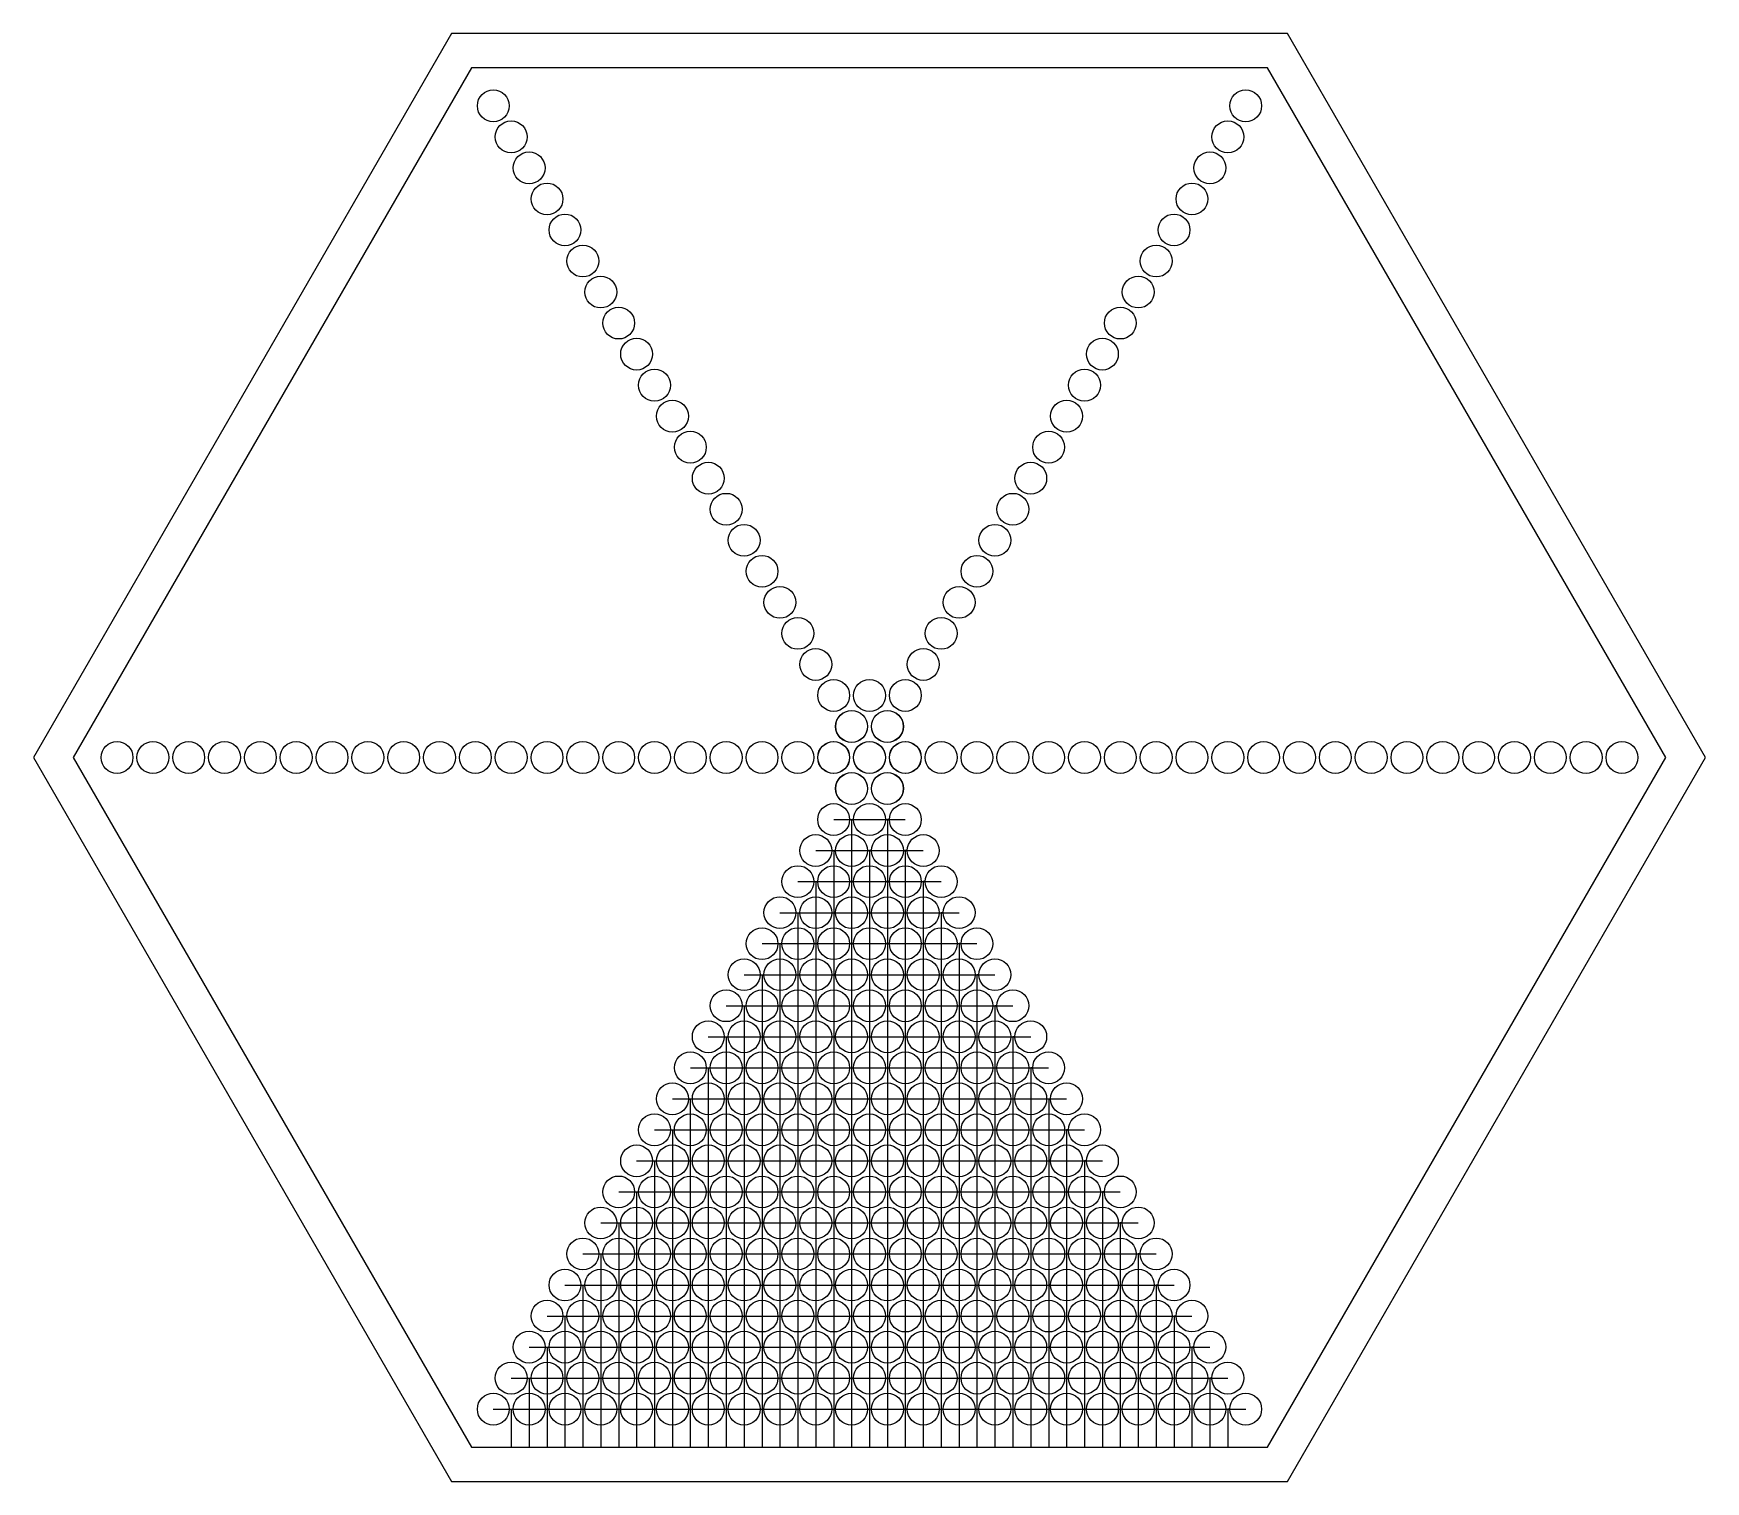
# Model space of a CAD drawing. Header units: inches. Extents: x -105 to 105, y -91 to 91.
import ezdxf

# ---------------------------------------------------------------- set-up
doc = ezdxf.new("R2010")
doc.units = ezdxf.units.IN
doc.header["$MEASUREMENT"] = 0

# ---------------------------------------------------------------- blocks, each defined once
blk = doc.blocks.new('*U23')
for centre in [(-2.25, 0), (2.25, 0)]:
    blk.add_circle(centre, 2)
blk = doc.blocks.new('*U25')
at = {"color": 0, "linetype": 'ByBlock', "lineweight": -2, "transparency": 16777216}
for p, rotation in [((-1.13, 1.95), 119.9999999999999), ((1.12, 1.95), 59.99999999999997), ((-1.13, -1.95), 239.9999999999999), ((1.12, -1.95), 299.9999999999998), ((-2.25, 0), 180)]:
    blk.add_blockref('*U23', p, dxfattribs=dict(at, rotation=rotation))
blk.add_blockref('*U23', (2.25, 0), dxfattribs=at)
blk = doc.blocks.new('*U21')
for centre in [(-36, 0), (-31.5, 0), (-27, 0), (-22.5, 0), (-18, 0), (-13.5, 0), (-9, 0), (-4.5, 0), (0, 0), (4.5, 0), (9, 0), (13.5, 0), (18, 0), (22.5, 0), (27, 0), (31.5, 0), (36, 0), (40.5, 0), (45, 0), (49.5, 0)]:
    blk.add_circle(centre, 2)
blk.add_blockref('*U25', (-45, 0))
blk = doc.blocks.new('*U22')
at = {"color": 0, "linetype": 'ByBlock', "lineweight": -2, "transparency": 16777216}
for p, rotation in [((-22.5, 38.97), 120), ((22.5, 38.97), 59.99999999999999), ((-22.5, -38.97), 239.9999999999999), ((22.5, -38.97), 299.9999999999999), ((-45, 0), 180)]:
    blk.add_blockref('*U21', p, dxfattribs=dict(at, rotation=rotation))
blk.add_blockref('*U21', (45, 0), dxfattribs=at)

msp = doc.modelspace()

# ---------------------------------------------------------------- linework, layer by layer
for p, q in [((-4.5, -7.79), (4.5, -7.79)), ((-2.5, -7.79), (-2.25, -7.79)), ((-2.5, -7.79), (-2.25, -7.79)), ((-2.25, -7.79), (-2.25, -11.69)), ((-2.25, -7.79), (-2.25, -11.69)), ((2.5, -7.79), (2.25, -7.79)), ((2.25, -7.79), (2.25, -11.69)), ((2.5, -7.79), (2.25, -7.79)), ((2.25, -7.79), (2.25, -11.69)), ((-6.75, -11.69), (6.75, -11.69)), ((-4.75, -11.69), (-4.5, -11.69)), ((-4.5, -11.69), (-4.5, -86.6)), ((-2.25, -11.69), (-2.25, -86.6)), ((-0.25, -11.69), (0, -11.69)), ((0, -11.69), (0, -86.6)), ((0.25, -11.69), (0, -11.69)), ((0, -11.69), (0, -86.6)), ((2.25, -11.69), (2.25, -86.6)), ((2.25, -11.69), (2.25, -86.6)), ((4.25, -11.69), (4.5, -11.69)), ((4.5, -11.69), (4.5, -86.6)), ((4.75, -11.69), (4.5, -11.69)), ((4.5, -11.69), (4.5, -86.6)), ((-9, -15.59), (9, -15.59)), ((-7, -15.59), (-6.75, -15.59)), ((-6.75, -15.59), (-6.75, -86.6)), ((7, -15.59), (6.75, -15.59)), ((6.75, -15.59), (6.75, -86.6)), ((7, -15.59), (6.75, -15.59)), ((6.75, -15.59), (6.75, -86.6)), ((-11.25, -19.49), (11.25, -19.49)), ((-9.25, -19.49), (-9, -19.49)), ((-9, -19.49), (-9, -86.6)), ((9.25, -19.49), (9, -19.49)), ((9, -19.49), (9, -86.6)), ((9.25, -19.49), (9, -19.49)), ((9, -19.49), (9, -86.6)), ((-13.5, -23.38), (13.5, -23.38)), ((-11.5, -23.38), (-11.5, -23.38)), ((-11.5, -23.38), (-11.25, -23.38)), ((-11.25, -23.38), (-11.25, -86.6)), ((11, -23.38), (11.25, -23.38)), ((11.25, -23.38), (11.25, -86.6)), ((11.5, -23.38), (11.25, -23.38)), ((11.25, -23.38), (11.25, -86.6)), ((11.5, -23.38), (11.5, -23.38)), ((-15.75, -27.28), (15.75, -27.28)), ((-13.75, -27.28), (-13.5, -27.28)), ((-13.5, -27.28), (-13.5, -86.6)), ((13.75, -27.28), (13.5, -27.28)), ((13.5, -27.28), (13.5, -86.6)), ((-18, -31.18), (18, -31.18)), ((-16, -31.18), (-15.75, -31.18)), ((-15.75, -31.18), (-15.75, -86.6)), ((16, -31.18), (15.75, -31.18)), ((15.75, -31.18), (15.75, -86.6)), ((-20.25, -35.07), (20.25, -35.07)), ((-18.25, -35.07), (-18, -35.07)), ((-18, -35.07), (-18, -86.6)), ((18.25, -35.07), (18, -35.07)), ((18, -35.07), (18, -86.6)), ((-22.5, -38.97), (22.5, -38.97)), ((-20.5, -38.97), (-20.25, -38.97)), ((-20.25, -38.97), (-20.25, -86.6)), ((20.5, -38.97), (20.25, -38.97)), ((20.25, -38.97), (20.25, -86.6)), ((-24.75, -42.87), (24.75, -42.87)), ((-22.75, -42.87), (-22.51, -42.94)), ((-22.51, -42.94), (-22.51, -86.6)), ((22.75, -42.87), (22.51, -42.94)), ((22.51, -42.94), (22.51, -86.6)), ((-27, -46.77), (27, -46.77)), ((-25, -46.77), (-24.75, -46.77)), ((-24.75, -46.77), (-24.75, -86.6)), ((25, -46.77), (24.75, -46.77)), ((24.75, -46.77), (24.75, -86.6)), ((-29.25, -50.66), (29.25, -50.66)), ((-27.25, -50.66), (-27, -50.66)), ((-27, -50.66), (-27, -86.6)), ((27.25, -50.66), (27, -50.66)), ((27, -50.66), (27, -86.6)), ((-31.5, -54.56), (31.5, -54.56)), ((-29.5, -54.56), (-29.25, -54.56)), ((-29.25, -54.56), (-29.25, -86.6)), ((29.5, -54.56), (29.25, -54.56)), ((29.25, -54.56), (29.25, -86.6)), ((-33.75, -58.46), (33.75, -58.46)), ((-31.75, -58.46), (-31.75, -58.46)), ((-31.75, -58.46), (-31.5, -58.46)), ((-31.5, -58.46), (-31.5, -86.6)), ((31.75, -58.46), (31.5, -58.46)), ((31.5, -58.46), (31.5, -86.6)), ((31.75, -58.46), (31.75, -58.46)), ((-36, -62.35), (36, -62.35)), ((-34, -62.35), (-33.75, -62.35)), ((-33.75, -62.35), (-33.75, -86.6)), ((34, -62.35), (33.75, -62.35)), ((33.75, -62.35), (33.75, -86.6)), ((-38.25, -66.25), (38.25, -66.25)), ((-36.25, -66.25), (-36, -66.25)), ((-36, -66.25), (-36, -86.6)), ((36.25, -66.25), (36, -66.25)), ((36, -66.25), (36, -86.6)), ((-40.5, -70.15), (40.5, -70.15)), ((-38.5, -70.15), (-38.25, -70.15)), ((-38.25, -70.15), (-38.25, -86.6)), ((38.5, -70.15), (38.25, -70.15)), ((38.25, -70.15), (38.25, -86.6)), ((-42.75, -74.05), (42.75, -74.05)), ((-40.75, -74.05), (-40.5, -74.05)), ((-40.5, -74.05), (-40.5, -86.6)), ((40.75, -74.05), (40.5, -74.05)), ((40.5, -74.05), (40.5, -86.6)), ((-45, -77.94), (45, -77.94)), ((-43, -77.94), (-42.75, -77.94)), ((-42.75, -77.94), (-42.75, -86.6)), ((43, -77.94), (42.75, -77.94)), ((42.75, -77.94), (42.75, -86.6)), ((-47.25, -81.84), (47.25, -81.84)), ((-45.25, -81.84), (-45, -81.84)), ((-45, -81.84), (-45, -86.6)), ((45.25, -81.84), (45, -81.84)), ((45, -81.84), (45, -86.6))]:
    msp.add_line(p, q)
for points in [[(-52.5, 90.93), (-105, 0), (-52.5, -90.93), (52.5, -90.93), (105, 0), (52.5, 90.93)], [(-50, 86.6), (-100, 0), (-50, -86.6), (50, -86.6), (100, 0), (50, 86.6)]]:
    msp.add_lwpolyline(points, close=True)
for centre in [(0, 7.79), (0, -7.79), (-2.25, -11.69), (2.25, -11.69), (2.25, -11.69), (-4.5, -15.59), (0, -15.59), (0, -15.59), (4.5, -15.59), (4.5, -15.59), (-6.75, -19.49), (-2.25, -19.49), (2.25, -19.49), (2.25, -19.49), (6.75, -19.49), (6.75, -19.49), (-9, -23.38), (-4.5, -23.38), (0, -23.38), (0, -23.38), (4.5, -23.38), (4.5, -23.38), (9, -23.38), (9, -23.38), (-11.25, -27.28), (-6.75, -27.28), (-2.25, -27.28), (-2.25, -27.28), (2.25, -27.28), (2.25, -27.28), (6.75, -27.28), (6.75, -27.28), (11.25, -27.28), (11.25, -27.28), (-13.5, -31.18), (-9, -31.18), (-4.5, -31.18), (0, -31.18), (0, -31.18), (4.5, -31.18), (4.5, -31.18), (9, -31.18), (9, -31.18), (13.5, -31.18), (-15.75, -35.07), (-11.25, -35.07), (-6.75, -35.07), (-2.25, -35.07), (2.25, -35.07), (2.25, -35.07), (6.75, -35.07), (6.75, -35.07), (11.25, -35.07), (11.25, -35.07), (15.75, -35.07), (-18, -38.97), (-13.5, -38.97), (-9, -38.97), (-4.5, -38.97), (0, -38.97), (0, -38.97), (4.5, -38.97), (4.5, -38.97), (9, -38.97), (9, -38.97), (13.5, -38.97), (18, -38.97), (-20.25, -42.87), (-15.75, -42.87), (-11.25, -42.87), (-6.75, -42.87), (-2.25, -42.87), (2.25, -42.87), (2.25, -42.87), (6.75, -42.87), (6.75, -42.87), (11.25, -42.87), (11.25, -42.87), (15.75, -42.87), (20.25, -42.87), (-22.51, -46.77), (-18, -46.77), (-13.5, -46.77), (-9, -46.77), (-4.5, -46.77), (0, -46.77), (0, -46.77), (4.5, -46.77), (4.5, -46.77), (9, -46.77), (9, -46.77), (13.5, -46.77), (18, -46.77), (22.51, -46.77), (-24.75, -50.66), (-20.25, -50.66), (-15.75, -50.66), (-11.25, -50.66), (-6.75, -50.66), (-2.25, -50.66), (2.25, -50.66), (2.25, -50.66), (6.75, -50.66), (6.75, -50.66), (11.25, -50.66), (11.25, -50.66), (15.75, -50.66), (20.25, -50.66), (24.75, -50.66), (-27, -54.56), (-22.51, -54.56), (-18, -54.56), (-13.5, -54.56), (-9, -54.56), (-4.5, -54.56), (0, -54.56), (0, -54.56), (4.5, -54.56), (4.5, -54.56), (9, -54.56), (9, -54.56), (13.5, -54.56), (18, -54.56), (22.51, -54.56), (27, -54.56), (-29.25, -58.46), (-24.75, -58.46), (-20.25, -58.46), (-15.75, -58.46), (-11.25, -58.46), (-6.75, -58.46), (-2.25, -58.46), (2.25, -58.46), (2.25, -58.46), (6.75, -58.46), (11.25, -58.46), (15.75, -58.46), (20.25, -58.46), (24.75, -58.46), (29.25, -58.46), (-31.5, -62.35), (-27, -62.35), (-22.51, -62.35), (-18, -62.35), (-13.5, -62.35), (-9, -62.35), (-4.5, -62.35), (0, -62.35), (0, -62.35), (4.5, -62.35), (9, -62.35), (13.5, -62.35), (18, -62.35), (22.51, -62.35), (27, -62.35), (31.5, -62.35), (-33.75, -66.25), (-29.25, -66.25), (-24.75, -66.25), (-20.25, -66.25), (-15.75, -66.25), (-11.25, -66.25), (-6.75, -66.25), (-2.25, -66.25), (2.25, -66.25), (2.25, -66.25), (6.75, -66.25), (11.25, -66.25), (15.75, -66.25), (20.25, -66.25), (24.75, -66.25), (29.25, -66.25), (33.75, -66.25), (-36, -70.15), (-31.5, -70.15), (-27, -70.15), (-22.51, -70.15), (-18, -70.15), (-13.5, -70.15), (-9, -70.15), (-4.5, -70.15), (0, -70.15), (0, -70.15), (4.5, -70.15), (9, -70.15), (13.5, -70.15), (18, -70.15), (22.51, -70.15), (27, -70.15), (31.5, -70.15), (36, -70.15), (-38.25, -74.05), (-33.75, -74.05), (-29.25, -74.05), (-24.75, -74.05), (-20.25, -74.05), (-15.75, -74.05), (-11.25, -74.05), (-6.75, -74.05), (-2.25, -74.05), (2.25, -74.05), (2.25, -74.05), (6.75, -74.05), (11.25, -74.05), (15.75, -74.05), (20.25, -74.05), (24.75, -74.05), (29.25, -74.05), (33.75, -74.05), (38.25, -74.05), (-40.5, -77.94), (-36, -77.94), (-31.5, -77.94), (-27, -77.94), (-22.51, -77.94), (-18, -77.94), (-13.5, -77.94), (-9, -77.94), (-4.5, -77.94), (0, -77.94), (0, -77.94), (4.5, -77.94), (9, -77.94), (13.5, -77.94), (18, -77.94), (22.51, -77.94), (27, -77.94), (31.5, -77.94), (36, -77.94), (40.5, -77.94), (-42.75, -81.84), (-38.25, -81.84), (-33.75, -81.84), (-29.25, -81.84), (-24.75, -81.84), (-20.25, -81.84), (-15.75, -81.84), (-11.25, -81.84), (-6.75, -81.84), (-2.25, -81.84), (2.25, -81.84), (2.25, -81.84), (6.75, -81.84), (11.25, -81.84), (15.75, -81.84), (20.25, -81.84), (24.75, -81.84), (29.25, -81.84), (33.75, -81.84), (38.25, -81.84), (42.75, -81.84)]:
    msp.add_circle(centre, 2)

# ---------------------------------------------------------------- block references
msp.add_blockref('*U22', (0, 0))

doc.saveas('drawing.dxf')
